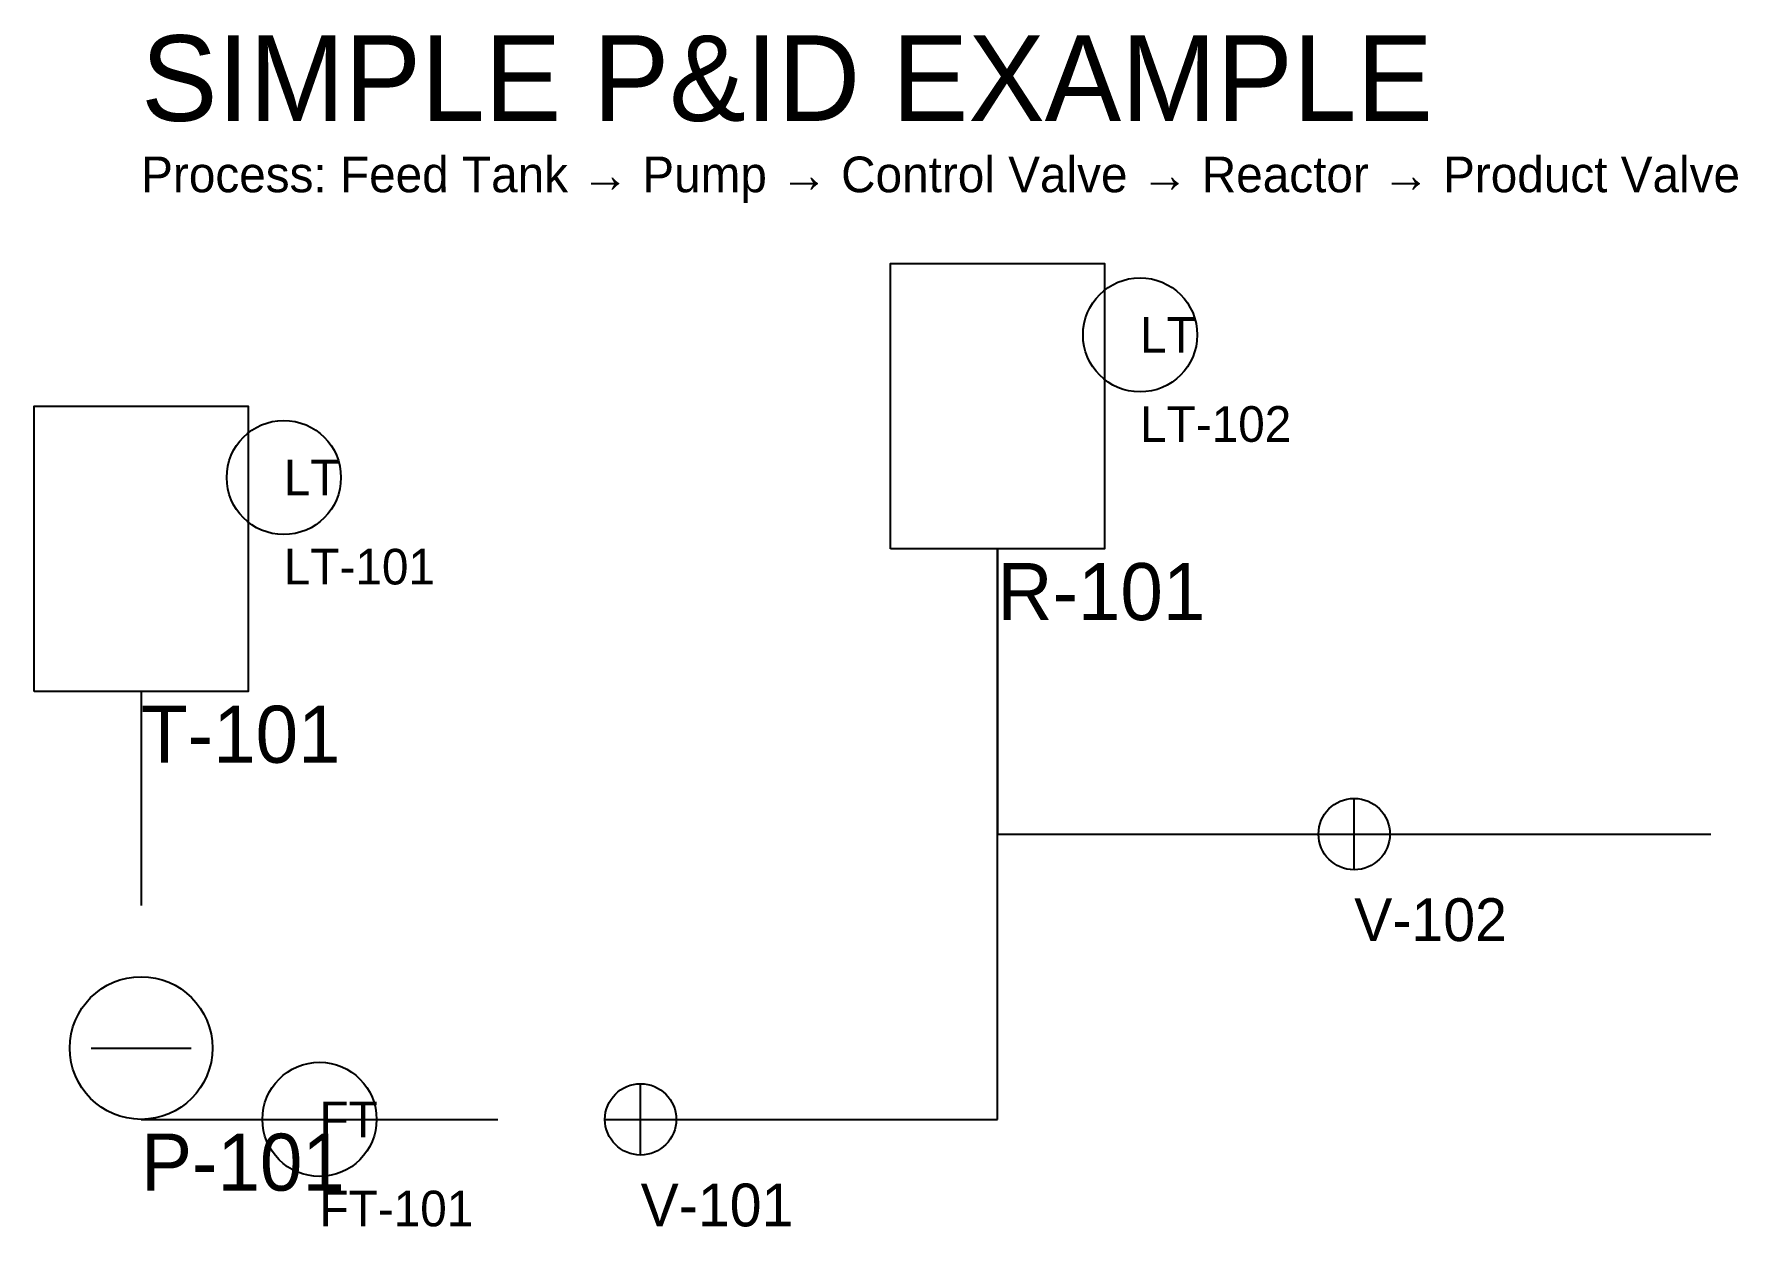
# Model space of a CAD drawing. Header units: metres. Extents: x 35 to 274, y 5 to 172.
import ezdxf

# ---------------------------------------------------------------- set-up
doc = ezdxf.new("R2010")
doc.units = ezdxf.units.M
for name, color, linetype in [('EQUIPMENT', 1, 'Continuous'), ('INSTRUMENTS', 3, 'Continuous'), ('PROCESS', 2, 'Continuous'), ('TEXT', 7, 'Continuous')]:
    doc.layers.add(name, color=color, linetype=linetype)

# ---------------------------------------------------------------- blocks, each defined once
blk = doc.blocks.new('TANK')
blk.add_lwpolyline([(-15, -20), (-15, 20), (15, 20), (15, -20), (-15, -20)])
blk = doc.blocks.new('LT')
blk.add_circle((0, 0), 8)
blk.add_text('LT', height=5).set_placement((0, -2.5))
blk = doc.blocks.new('PUMP')
blk.add_lwpolyline([(-7, 0), (7, 0)])
blk.add_circle((0, 0), 10)
blk = doc.blocks.new('FT')
blk.add_circle((0, 0), 8)
blk.add_text('FT', height=5).set_placement((0, -2.5))
blk = doc.blocks.new('VALVE')
for points in [[(0, -5), (0, 5)], [(-5, 0), (5, 0)]]:
    blk.add_lwpolyline(points)
blk.add_circle((0, 0), 5)

msp = doc.modelspace()

# ---------------------------------------------------------------- linework, layer by layer
at = {"layer": 'PROCESS'}
for p, q in [((170, 20), (170, 100)), ((170, 100), (170, 60)), ((50, 80), (50, 50)), ((170, 60), (220, 60)), ((225, 60), (270, 60)), ((50, 20), (100, 20)), ((125, 20), (170, 20))]:
    msp.add_line(p, q, dxfattribs=at)

# ---------------------------------------------------------------- block references
at = {"layer": 'EQUIPMENT'}
for name, p in [('TANK', (170, 120)), ('TANK', (50, 100)), ('VALVE', (220, 60)), ('PUMP', (50, 30)), ('VALVE', (120, 20))]:
    msp.add_blockref(name, p, dxfattribs=at)
at = {"layer": 'INSTRUMENTS'}
for name, p in [('LT', (190, 130)), ('LT', (70, 110)), ('FT', (75, 20))]:
    msp.add_blockref(name, p, dxfattribs=at)

# ---------------------------------------------------------------- texts
at = {"layer": 'TEXT'}
for s, height, p in [('SIMPLE P&ID EXAMPLE', 12, (50, 160)), ('Process: Feed Tank → Pump → Control Valve → Reactor → Product Valve', 5, (50, 150)), ('LT-102', 5, (190, 115)), ('LT-101', 5, (70, 95)), ('R-101', 8, (170, 90)), ('T-101', 8, (50, 70)), ('V-102', 6, (220, 45)), ('P-101', 8, (50, 10)), ('FT-101', 5, (75, 5)), ('V-101', 6, (120, 5))]:
    msp.add_text(s, height=height, dxfattribs=at).set_placement(p)

doc.saveas('drawing.dxf')
